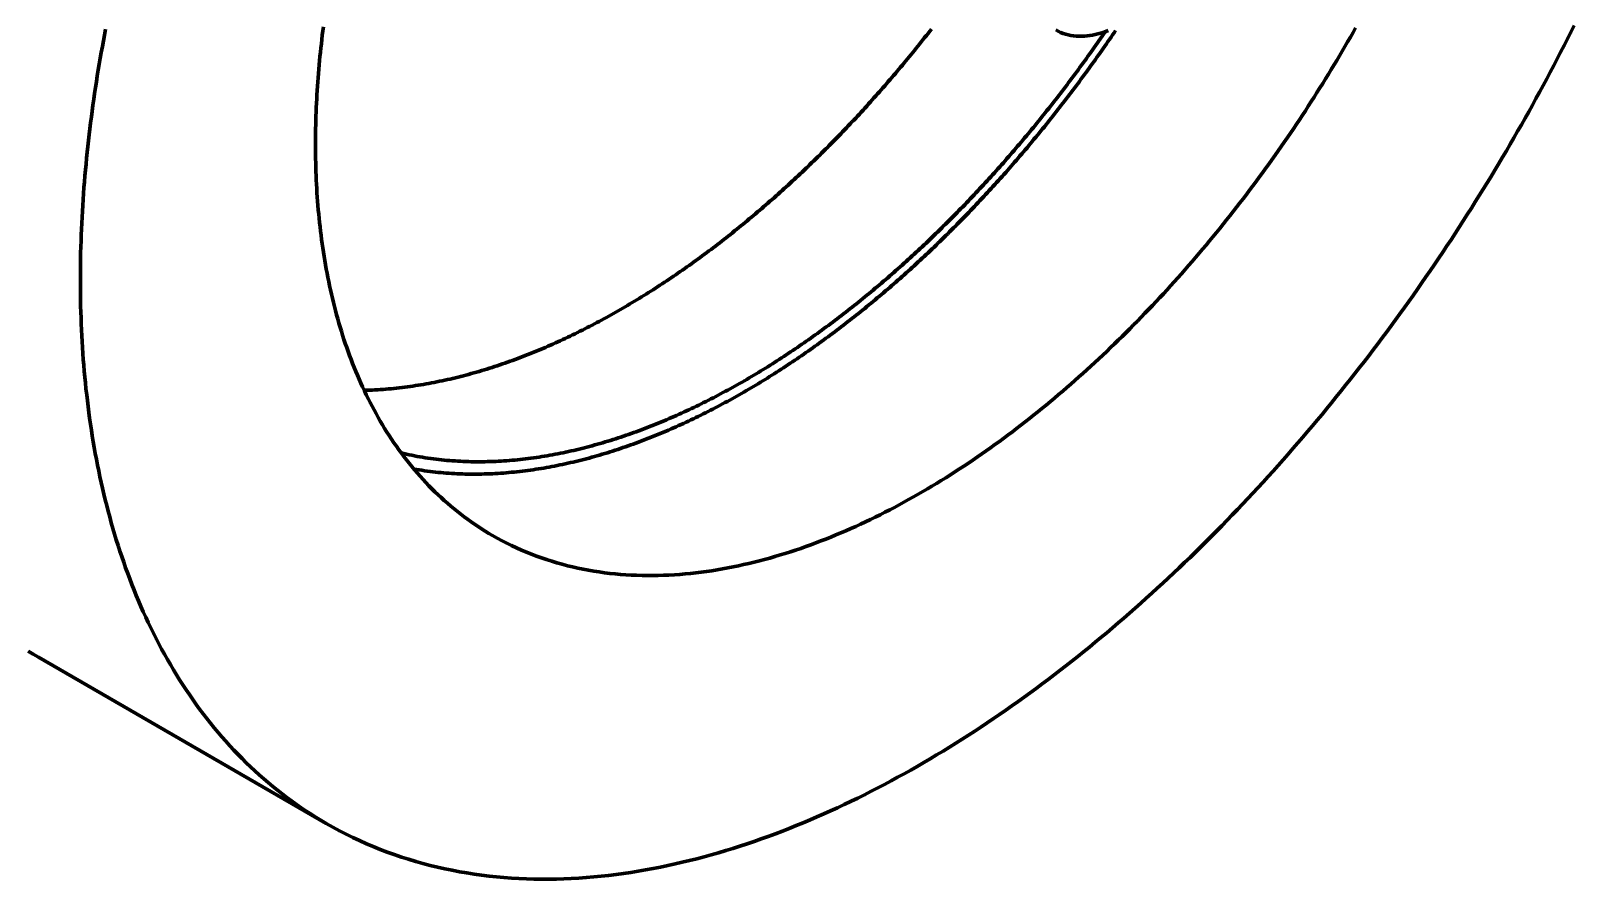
# Model space of a CAD drawing. Header units: millimetres. Extents: x 0 to 841, y 0 to 594.
# Drawn here: x 434.12 to 479.61, y 110.22 to 135.22 of the extents above; entities that cross this region are included whole.
import ezdxf

# ---------------------------------------------------------------- set-up
doc = ezdxf.new("R2010")
doc.units = ezdxf.units.MM
doc.layers.add('01-VISIBLE', color=7, linetype='CONTINUOUS', lineweight=70)

msp = doc.modelspace()

# ---------------------------------------------------------------- linework, layer by layer
at = {"layer": '01-VISIBLE'}
msp.add_line((434.346, 116.762), (442.831, 111.863), dxfattribs=at)
for points in [[(436.327, 135.27), (436.294, 135.098), (436.262, 134.927), (436.231, 134.755), (436.2, 134.583), (436.17, 134.411), (436.14, 134.239), (436.112, 134.067), (436.083, 133.894), (436.056, 133.722), (436.03, 133.549), (436.004, 133.376), (435.978, 133.203), (435.954, 133.03), (435.93, 132.857), (435.907, 132.684), (435.885, 132.511), (435.863, 132.338), (435.842, 132.164), (435.822, 131.991), (435.803, 131.817), (435.784, 131.644), (435.767, 131.47), (435.75, 131.296), (435.733, 131.122), (435.718, 130.948), (435.703, 130.774), (435.69, 130.6), (435.677, 130.426), (435.664, 130.251), (435.653, 130.077), (435.642, 129.903), (435.633, 129.728), (435.624, 129.554), (435.616, 129.38), (435.608, 129.205), (435.602, 129.03), (435.597, 128.856), (435.592, 128.681), (435.588, 128.507), (435.586, 128.332), (435.584, 128.157), (435.583, 127.983), (435.583, 127.808), (435.584, 127.633), (435.585, 127.459), (435.588, 127.284), (435.592, 127.109), (435.597, 126.935), (435.602, 126.76), (435.609, 126.586), (435.616, 126.411), (435.625, 126.237), (435.635, 126.062), (435.645, 125.888), (435.657, 125.714), (435.67, 125.54), (435.684, 125.365), (435.698, 125.191), (435.714, 125.017), (435.731, 124.844), (435.749, 124.67), (435.769, 124.496), (435.789, 124.323), (435.81, 124.149), (435.833, 123.976), (435.857, 123.803), (435.881, 123.63), (435.907, 123.458), (435.935, 123.285), (435.963, 123.113), (435.993, 122.941), (436.024, 122.769), (436.056, 122.597), (436.089, 122.426), (436.124, 122.254), (436.16, 122.083), (436.197, 121.913), (436.235, 121.742), (436.275, 121.572), (436.316, 121.403), (436.359, 121.233), (436.402, 121.064), (436.448, 120.895), (436.494, 120.727), (436.542, 120.559), (436.591, 120.391), (436.642, 120.224), (436.694, 120.058), (436.748, 119.891), (436.803, 119.726), (436.86, 119.56), (436.918, 119.396), (436.978, 119.232), (437.039, 119.068), (437.101, 118.905), (437.166, 118.742), (437.231, 118.581), (437.299, 118.42), (437.368, 118.259), (437.438, 118.099), (437.51, 117.94), (437.584, 117.782), (437.66, 117.624), (437.737, 117.468), (437.815, 117.312), (437.896, 117.157), (437.978, 117.003), (438.062, 116.849), (438.147, 116.697), (438.235, 116.546), (438.324, 116.395), (438.414, 116.246), (438.507, 116.098), (438.601, 115.951), (438.697, 115.805), (438.795, 115.66), (438.894, 115.517), (438.995, 115.374), (439.098, 115.233), (439.203, 115.093), (439.31, 114.955), (439.418, 114.818), (439.528, 114.682), (439.64, 114.548), (439.754, 114.416), (439.869, 114.285), (439.986, 114.155), (440.105, 114.027), (440.226, 113.901), (440.349, 113.777), (440.473, 113.654), (440.599, 113.533), (440.726, 113.413), (440.856, 113.296), (440.987, 113.18), (441.119, 113.067), (441.253, 112.955), (441.389, 112.845), (441.527, 112.738), (441.666, 112.632), (441.806, 112.528), (441.948, 112.427), (442.092, 112.327), (442.237, 112.23), (442.384, 112.135), (442.532, 112.042), (442.681, 111.951), (442.831, 111.863)], [(442.746, 135.341), (442.73, 135.217), (442.714, 135.092), (442.699, 134.967), (442.685, 134.842), (442.671, 134.717), (442.658, 134.592), (442.645, 134.467), (442.633, 134.342), (442.621, 134.216), (442.61, 134.091), (442.599, 133.966), (442.589, 133.84), (442.58, 133.715), (442.571, 133.59), (442.563, 133.464), (442.555, 133.339), (442.548, 133.213), (442.542, 133.087), (442.536, 132.962), (442.531, 132.836), (442.526, 132.71), (442.522, 132.585), (442.519, 132.459), (442.516, 132.333), (442.514, 132.208), (442.513, 132.082), (442.512, 131.956), (442.512, 131.83), (442.513, 131.705), (442.514, 131.579), (442.516, 131.453), (442.519, 131.327), (442.522, 131.202), (442.526, 131.076), (442.531, 130.95), (442.537, 130.825), (442.543, 130.699), (442.55, 130.573), (442.557, 130.448), (442.566, 130.322), (442.575, 130.197), (442.585, 130.072), (442.596, 129.946), (442.607, 129.821), (442.619, 129.696), (442.632, 129.571), (442.646, 129.446), (442.661, 129.321), (442.676, 129.196), (442.692, 129.071), (442.709, 128.947), (442.727, 128.822), (442.746, 128.698), (442.766, 128.574), (442.786, 128.45), (442.808, 128.326), (442.83, 128.202), (442.853, 128.078), (442.877, 127.955), (442.902, 127.832), (442.928, 127.709), (442.954, 127.586), (442.982, 127.463), (443.011, 127.341), (443.04, 127.218), (443.071, 127.096), (443.102, 126.975), (443.135, 126.853), (443.169, 126.732), (443.203, 126.611), (443.239, 126.49), (443.275, 126.37), (443.313, 126.25), (443.351, 126.13), (443.391, 126.011), (443.432, 125.892), (443.474, 125.773), (443.517, 125.655), (443.561, 125.537), (443.606, 125.42), (443.652, 125.303), (443.699, 125.187), (443.748, 125.071), (443.798, 124.955), (443.848, 124.84), (443.9, 124.726), (443.953, 124.612), (444.008, 124.498), (444.063, 124.385), (444.12, 124.273), (444.178, 124.161), (444.237, 124.05), (444.297, 123.94), (444.359, 123.83), (444.422, 123.721), (444.486, 123.613), (444.551, 123.506), (444.618, 123.399), (444.685, 123.293), (444.755, 123.188), (444.825, 123.084), (444.896, 122.98), (444.969, 122.878), (445.044, 122.776), (445.119, 122.676), (445.196, 122.576), (445.274, 122.478), (445.353, 122.38), (445.434, 122.283), (445.516, 122.188), (445.599, 122.094), (445.683, 122), (445.769, 121.908), (445.856, 121.817), (445.944, 121.728), (446.033, 121.639), (446.124, 121.552), (446.216, 121.466), (446.309, 121.382), (446.403, 121.298), (446.499, 121.217), (446.595, 121.136), (446.693, 121.057), (446.792, 120.98), (446.892, 120.903), (446.993, 120.829), (447.096, 120.756), (447.199, 120.684), (447.304, 120.614), (447.409, 120.546), (447.515, 120.479), (447.623, 120.413), (447.731, 120.35)], [(442.831, 111.863), (443.024, 111.754), (443.218, 111.649), (443.414, 111.548), (443.612, 111.45), (443.812, 111.357), (444.013, 111.267), (444.216, 111.181), (444.421, 111.098), (444.627, 111.02), (444.835, 110.945), (445.044, 110.874), (445.254, 110.807), (445.466, 110.743), (445.678, 110.684), (445.892, 110.628), (446.106, 110.576), (446.321, 110.527), (446.538, 110.483), (446.754, 110.442), (446.972, 110.404), (447.19, 110.37), (447.409, 110.34), (447.628, 110.314), (447.847, 110.291), (448.067, 110.271), (448.287, 110.255), (448.508, 110.242), (448.728, 110.232), (448.949, 110.226), (449.169, 110.223), (449.39, 110.223), (449.611, 110.227), (449.831, 110.233), (450.052, 110.243), (450.272, 110.255), (450.492, 110.271), (450.712, 110.289), (450.932, 110.311), (451.151, 110.335), (451.37, 110.362), (451.589, 110.391), (451.808, 110.423), (452.025, 110.458), (452.243, 110.496), (452.46, 110.535), (452.677, 110.578), (452.893, 110.623), (453.108, 110.67), (453.323, 110.72), (453.538, 110.772), (453.752, 110.826), (453.965, 110.882), (454.178, 110.941), (454.39, 111.002), (454.602, 111.064), (454.813, 111.129), (455.023, 111.196), (455.233, 111.265), (455.442, 111.336), (455.65, 111.409), (455.858, 111.484), (456.065, 111.561), (456.271, 111.639), (456.476, 111.719), (456.681, 111.801), (456.886, 111.885), (457.089, 111.97), (457.292, 112.058), (457.494, 112.146), (457.695, 112.237), (457.896, 112.329), (458.096, 112.422), (458.295, 112.517), (458.493, 112.614), (458.691, 112.712), (458.888, 112.811), (459.084, 112.912), (459.28, 113.015), (459.475, 113.119), (459.669, 113.224), (459.862, 113.33), (460.055, 113.438), (460.246, 113.547), (460.438, 113.658), (460.628, 113.769), (460.818, 113.882), (461.006, 113.996), (461.195, 114.112), (461.382, 114.228), (461.569, 114.346), (461.755, 114.465), (461.94, 114.585), (462.124, 114.706), (462.308, 114.829), (462.491, 114.952), (462.673, 115.076), (462.855, 115.202), (463.036, 115.328), (463.216, 115.456), (463.395, 115.585), (463.574, 115.714), (463.752, 115.845), (463.929, 115.977), (464.105, 116.109), (464.281, 116.243), (464.456, 116.377), (464.63, 116.512), (464.804, 116.649), (464.977, 116.786), (465.149, 116.924), (465.32, 117.063), (465.491, 117.203), (465.661, 117.344), (465.83, 117.485), (465.999, 117.628), (466.167, 117.771), (466.334, 117.915), (466.501, 118.06), (466.666, 118.206), (466.831, 118.352), (466.996, 118.499), (467.16, 118.647), (467.322, 118.796), (467.485, 118.946), (467.646, 119.096), (467.807, 119.247), (467.967, 119.399), (468.127, 119.552), (468.286, 119.705), (468.444, 119.859), (468.601, 120.014), (468.758, 120.169), (468.914, 120.325), (469.07, 120.482), (469.224, 120.639), (469.378, 120.797), (469.532, 120.956), (469.684, 121.115), (469.836, 121.275), (469.988, 121.436), (470.138, 121.597), (470.288, 121.759), (470.437, 121.922), (470.586, 122.085), (470.734, 122.249), (470.881, 122.413), (471.028, 122.578), (471.174, 122.744), (471.319, 122.91), (471.463, 123.077), (471.607, 123.244), (471.75, 123.412), (471.893, 123.581), (472.035, 123.75), (472.176, 123.92), (472.316, 124.09), (472.456, 124.261), (472.595, 124.432), (472.734, 124.604), (472.872, 124.776), (473.009, 124.949), (473.145, 125.123), (473.281, 125.297), (473.416, 125.471), (473.551, 125.646), (473.684, 125.822), (473.817, 125.998), (473.95, 126.174), (474.082, 126.351), (474.213, 126.529), (474.343, 126.707), (474.473, 126.886), (474.602, 127.065), (474.73, 127.244), (474.858, 127.424), (474.985, 127.604), (475.112, 127.785), (475.237, 127.967), (475.362, 128.149), (475.487, 128.331), (475.61, 128.514), (475.734, 128.697), (475.856, 128.881), (475.978, 129.065), (476.099, 129.249), (476.219, 129.434), (476.338, 129.62), (476.457, 129.806), (476.576, 129.992), (476.693, 130.179), (476.81, 130.366), (476.926, 130.554), (477.042, 130.742), (477.157, 130.93), (477.271, 131.119), (477.384, 131.309), (477.497, 131.498), (477.609, 131.688), (477.721, 131.879), (477.831, 132.07), (477.941, 132.261), (478.051, 132.453), (478.159, 132.645), (478.267, 132.838), (478.374, 133.03), (478.481, 133.224), (478.587, 133.417), (478.692, 133.612), (478.796, 133.806), (478.9, 134.001), (479.003, 134.196), (479.105, 134.392), (479.207, 134.588), (479.307, 134.784), (479.407, 134.981), (479.507, 135.178), (479.605, 135.375)], [(443.945, 124.629), (444.025, 124.631), (444.105, 124.634), (444.185, 124.637), (444.265, 124.641), (444.345, 124.646), (444.425, 124.651), (444.505, 124.656), (444.585, 124.662), (444.665, 124.669), (444.744, 124.676), (444.824, 124.684), (444.904, 124.692), (444.983, 124.701), (445.063, 124.711), (445.142, 124.72), (445.222, 124.731), (445.301, 124.742), (445.38, 124.753), (445.459, 124.765), (445.539, 124.777), (445.618, 124.79), (445.697, 124.803), (445.775, 124.817), (445.854, 124.831), (445.933, 124.846), (446.011, 124.861), (446.09, 124.877), (446.168, 124.893), (446.247, 124.909), (446.325, 124.926), (446.403, 124.944), (446.481, 124.961), (446.559, 124.98), (446.637, 124.998), (446.715, 125.017), (446.792, 125.037), (446.87, 125.057), (446.947, 125.077), (447.025, 125.098), (447.102, 125.119), (447.179, 125.141), (447.256, 125.163), (447.333, 125.185), (447.41, 125.208), (447.486, 125.231), (447.563, 125.255), (447.639, 125.279), (447.715, 125.303), (447.792, 125.328), (447.868, 125.353), (447.944, 125.378), (448.019, 125.404), (448.095, 125.43), (448.171, 125.456), (448.246, 125.483), (448.321, 125.51), (448.397, 125.538), (448.472, 125.566), (448.547, 125.594), (448.621, 125.623), (448.696, 125.651), (448.771, 125.681), (448.845, 125.71), (448.919, 125.74), (448.993, 125.77), (449.067, 125.801), (449.141, 125.832), (449.215, 125.863), (449.289, 125.894), (449.362, 125.926), (449.436, 125.958), (449.509, 125.99), (449.582, 126.023), (449.655, 126.056), (449.728, 126.089), (449.8, 126.123), (449.873, 126.157), (449.945, 126.191), (450.018, 126.225), (450.09, 126.26), (450.162, 126.295), (450.234, 126.33), (450.305, 126.366), (450.377, 126.402), (450.449, 126.438), (450.52, 126.474), (450.591, 126.511), (450.662, 126.547), (450.733, 126.585), (450.804, 126.622), (450.875, 126.66), (450.945, 126.698), (451.015, 126.736), (451.086, 126.774), (451.156, 126.813), (451.226, 126.852), (451.296, 126.891), (451.365, 126.93), (451.435, 126.97), (451.504, 127.01), (451.574, 127.05), (451.643, 127.09), (451.712, 127.131), (451.781, 127.172), (451.849, 127.213), (451.918, 127.254), (451.986, 127.295), (452.055, 127.337), (452.123, 127.379), (452.191, 127.421), (452.259, 127.464), (452.327, 127.506), (452.394, 127.549), (452.462, 127.592), (452.529, 127.635), (452.596, 127.679), (452.664, 127.723), (452.73, 127.766), (452.797, 127.811), (452.864, 127.855), (452.931, 127.899), (452.997, 127.944), (453.063, 127.989), (453.129, 128.034), (453.195, 128.079), (453.261, 128.125), (453.327, 128.171), (453.393, 128.217), (453.458, 128.263), (453.523, 128.309), (453.589, 128.355), (453.654, 128.402), (453.719, 128.449), (453.783, 128.496), (453.848, 128.543), (453.913, 128.591), (453.977, 128.638), (454.041, 128.686), (454.105, 128.734), (454.169, 128.782), (454.233, 128.83), (454.297, 128.879), (454.36, 128.927), (454.424, 128.976), (454.487, 129.025), (454.55, 129.074), (454.613, 129.124), (454.676, 129.173), (454.739, 129.223), (454.802, 129.273), (454.864, 129.323), (454.927, 129.373), (454.989, 129.423), (455.051, 129.474), (455.113, 129.524), (455.175, 129.575), (455.237, 129.626), (455.298, 129.677), (455.36, 129.729), (455.421, 129.78), (455.482, 129.832), (455.543, 129.884), (455.604, 129.935), (455.665, 129.988), (455.726, 130.04), (455.786, 130.092), (455.847, 130.145), (455.907, 130.197), (455.967, 130.25), (456.027, 130.303), (456.087, 130.356), (456.147, 130.41), (456.206, 130.463), (456.266, 130.517), (456.325, 130.57), (456.385, 130.624), (456.444, 130.678), (456.503, 130.732), (456.562, 130.787), (456.62, 130.841), (456.679, 130.896), (456.737, 130.95), (456.796, 131.005), (456.854, 131.06), (456.912, 131.115), (456.97, 131.17), (457.028, 131.226), (457.085, 131.281), (457.143, 131.337), (457.2, 131.393), (457.258, 131.449), (457.315, 131.505), (457.372, 131.561), (457.429, 131.617), (457.486, 131.674), (457.542, 131.73), (457.599, 131.787), (457.655, 131.844), (457.712, 131.9), (457.768, 131.958), (457.824, 132.015), (457.88, 132.072), (457.936, 132.129), (457.991, 132.187), (458.047, 132.245), (458.102, 132.302), (458.157, 132.36), (458.213, 132.418), (458.268, 132.477), (458.323, 132.535), (458.377, 132.593), (458.432, 132.652), (458.486, 132.71), (458.541, 132.769), (458.595, 132.828), (458.649, 132.887), (458.703, 132.946), (458.757, 133.005), (458.811, 133.065), (458.865, 133.124), (458.918, 133.184), (458.971, 133.243), (459.025, 133.303), (459.078, 133.363), (459.131, 133.423), (459.184, 133.483), (459.237, 133.543), (459.289, 133.604), (459.342, 133.664), (459.394, 133.725), (459.446, 133.785), (459.498, 133.846), (459.55, 133.907), (459.602, 133.968), (459.654, 134.029), (459.706, 134.09), (459.757, 134.151), (459.809, 134.213), (459.86, 134.274), (459.911, 134.336), (459.962, 134.398), (460.013, 134.459), (460.064, 134.521), (460.114, 134.583), (460.165, 134.645), (460.215, 134.708), (460.266, 134.77), (460.316, 134.832), (460.366, 134.895), (460.416, 134.958), (460.465, 135.02), (460.515, 135.083), (460.564, 135.146), (460.614, 135.209), (460.663, 135.272)], [(445.04, 122.781), (445.118, 122.763), (445.197, 122.745), (445.275, 122.728), (445.354, 122.712), (445.432, 122.697), (445.511, 122.682), (445.59, 122.668), (445.669, 122.654), (445.748, 122.642), (445.827, 122.63), (445.907, 122.618), (445.986, 122.607), (446.066, 122.597), (446.145, 122.588), (446.225, 122.579), (446.305, 122.571), (446.384, 122.564), (446.464, 122.557), (446.544, 122.551), (446.624, 122.545), (446.704, 122.54), (446.784, 122.536), (446.864, 122.532), (446.944, 122.529), (447.024, 122.527), (447.105, 122.525), (447.185, 122.523), (447.265, 122.523), (447.345, 122.523), (447.425, 122.523), (447.505, 122.524), (447.585, 122.526), (447.666, 122.528), (447.746, 122.531), (447.826, 122.535), (447.906, 122.539), (447.986, 122.543), (448.066, 122.548), (448.146, 122.554), (448.226, 122.56), (448.306, 122.567), (448.385, 122.574), (448.465, 122.582), (448.545, 122.59), (448.625, 122.599), (448.704, 122.608), (448.784, 122.618), (448.863, 122.628), (448.943, 122.639), (449.022, 122.651), (449.101, 122.662), (449.18, 122.675), (449.26, 122.688), (449.339, 122.701), (449.418, 122.715), (449.496, 122.729), (449.575, 122.744), (449.654, 122.759), (449.733, 122.774), (449.811, 122.79), (449.889, 122.807), (449.968, 122.824), (450.046, 122.841), (450.124, 122.859), (450.202, 122.878), (450.28, 122.896), (450.358, 122.915), (450.436, 122.935), (450.513, 122.955), (450.591, 122.975), (450.668, 122.996), (450.746, 123.017), (450.823, 123.039), (450.9, 123.061), (450.977, 123.083), (451.054, 123.106), (451.13, 123.129), (451.207, 123.153), (451.283, 123.177), (451.36, 123.201), (451.436, 123.226), (451.512, 123.251), (451.588, 123.277), (451.664, 123.302), (451.74, 123.329), (451.815, 123.355), (451.891, 123.382), (451.966, 123.409), (452.042, 123.437), (452.117, 123.465), (452.192, 123.493), (452.267, 123.522), (452.341, 123.55), (452.416, 123.58), (452.491, 123.609), (452.565, 123.639), (452.639, 123.67), (452.713, 123.7), (452.787, 123.731), (452.861, 123.762), (452.935, 123.794), (453.008, 123.825), (453.082, 123.858), (453.155, 123.89), (453.228, 123.923), (453.301, 123.956), (453.374, 123.989), (453.447, 124.023), (453.52, 124.057), (453.592, 124.091), (453.664, 124.125), (453.737, 124.16), (453.809, 124.195), (453.881, 124.23), (453.952, 124.266), (454.024, 124.302), (454.096, 124.338), (454.167, 124.374), (454.238, 124.411), (454.31, 124.448), (454.381, 124.485), (454.451, 124.523), (454.522, 124.56), (454.593, 124.598), (454.663, 124.637), (454.733, 124.675), (454.804, 124.714), (454.874, 124.753), (454.944, 124.792), (455.013, 124.831), (455.083, 124.871), (455.152, 124.911), (455.222, 124.951), (455.291, 124.992), (455.36, 125.032), (455.429, 125.073), (455.498, 125.114), (455.567, 125.156), (455.635, 125.197), (455.703, 125.239), (455.772, 125.281), (455.84, 125.323), (455.908, 125.366), (455.976, 125.408), (456.043, 125.451), (456.111, 125.495), (456.178, 125.538), (456.246, 125.581), (456.313, 125.625), (456.38, 125.669), (456.447, 125.713), (456.513, 125.758), (456.58, 125.802), (456.647, 125.847), (456.713, 125.892), (456.779, 125.937), (456.845, 125.983), (456.911, 126.028), (456.977, 126.074), (457.043, 126.12), (457.108, 126.166), (457.173, 126.212), (457.239, 126.259), (457.304, 126.306), (457.369, 126.353), (457.434, 126.4), (457.498, 126.447), (457.563, 126.495), (457.627, 126.542), (457.692, 126.59), (457.756, 126.638), (457.82, 126.686), (457.884, 126.735), (457.948, 126.783), (458.011, 126.832), (458.075, 126.881), (458.138, 126.93), (458.201, 126.979), (458.264, 127.029), (458.327, 127.078), (458.39, 127.128), (458.453, 127.178), (458.516, 127.228), (458.578, 127.278), (458.64, 127.329), (458.702, 127.379), (458.765, 127.43), (458.826, 127.481), (458.888, 127.532), (458.95, 127.583), (459.011, 127.635), (459.073, 127.686), (459.134, 127.738), (459.195, 127.79), (459.256, 127.842), (459.317, 127.894), (459.378, 127.946), (459.438, 127.999), (459.499, 128.051), (459.559, 128.104), (459.619, 128.157), (459.679, 128.21), (459.739, 128.263), (459.799, 128.317), (459.859, 128.37), (459.918, 128.424), (459.978, 128.478), (460.037, 128.532), (460.096, 128.586), (460.155, 128.64), (460.214, 128.694), (460.273, 128.749), (460.331, 128.803), (460.39, 128.858), (460.448, 128.913), (460.507, 128.968), (460.565, 129.023), (460.623, 129.079), (460.681, 129.134), (460.738, 129.19), (460.796, 129.245), (460.853, 129.301), (460.911, 129.357), (460.968, 129.413), (461.025, 129.47), (461.082, 129.526), (461.139, 129.583), (461.196, 129.639), (461.252, 129.696), (461.309, 129.753), (461.365, 129.81), (461.421, 129.867), (461.477, 129.924), (461.533, 129.982), (461.589, 130.039), (461.645, 130.097), (461.7, 130.155), (461.756, 130.213), (461.811, 130.271), (461.866, 130.329), (461.921, 130.387), (461.976, 130.445), (462.031, 130.504), (462.086, 130.562), (462.14, 130.621), (462.195, 130.68), (462.249, 130.739), (462.303, 130.798), (462.357, 130.857), (462.411, 130.916), (462.465, 130.976), (462.519, 131.035), (462.572, 131.095), (462.626, 131.155), (462.679, 131.215), (462.732, 131.275), (462.785, 131.335), (462.838, 131.395), (462.891, 131.455), (462.943, 131.516), (462.996, 131.576), (463.048, 131.637), (463.101, 131.698), (463.153, 131.759), (463.205, 131.819), (463.257, 131.881), (463.309, 131.942), (463.36, 132.003), (463.412, 132.064), (463.463, 132.126), (463.515, 132.187), (463.566, 132.249), (463.617, 132.311), (463.668, 132.373), (463.718, 132.435), (463.769, 132.497), (463.82, 132.559), (463.87, 132.622), (463.92, 132.684), (463.971, 132.746), (464.021, 132.809), (464.07, 132.872), (464.12, 132.935), (464.17, 132.998), (464.219, 133.061), (464.269, 133.124), (464.318, 133.187), (464.367, 133.25), (464.416, 133.314), (464.465, 133.377), (464.514, 133.441), (464.563, 133.504), (464.611, 133.568), (464.66, 133.632), (464.708, 133.696), (464.756, 133.76), (464.804, 133.824), (464.852, 133.888), (464.9, 133.953), (464.948, 134.017), (464.995, 134.082), (465.043, 134.146), (465.09, 134.211), (465.137, 134.276), (465.184, 134.341), (465.231, 134.406), (465.278, 134.471), (465.324, 134.536), (465.371, 134.601), (465.417, 134.667), (465.464, 134.732), (465.51, 134.798), (465.556, 134.863), (465.602, 134.929), (465.648, 134.995), (465.693, 135.061), (465.739, 135.127), (465.784, 135.193)], [(445.412, 122.309), (445.491, 122.295), (445.57, 122.283), (445.65, 122.27), (445.729, 122.259), (445.808, 122.248), (445.888, 122.237), (445.968, 122.228), (446.047, 122.219), (446.127, 122.21), (446.207, 122.202), (446.287, 122.195), (446.367, 122.189), (446.447, 122.183), (446.527, 122.178), (446.607, 122.173), (446.687, 122.169), (446.768, 122.166), (446.848, 122.163), (446.928, 122.161), (447.008, 122.159), (447.088, 122.158), (447.169, 122.158), (447.249, 122.158), (447.329, 122.158), (447.409, 122.16), (447.49, 122.162), (447.57, 122.164), (447.65, 122.167), (447.73, 122.171), (447.81, 122.175), (447.89, 122.179), (447.97, 122.185), (448.05, 122.19), (448.13, 122.197), (448.21, 122.204), (448.29, 122.211), (448.37, 122.219), (448.45, 122.227), (448.53, 122.236), (448.609, 122.245), (448.689, 122.255), (448.769, 122.266), (448.848, 122.277), (448.928, 122.288), (449.007, 122.3), (449.086, 122.312), (449.165, 122.325), (449.245, 122.338), (449.324, 122.352), (449.403, 122.367), (449.481, 122.381), (449.56, 122.396), (449.639, 122.412), (449.718, 122.428), (449.796, 122.445), (449.875, 122.462), (449.953, 122.479), (450.031, 122.497), (450.109, 122.515), (450.187, 122.534), (450.265, 122.553), (450.343, 122.572), (450.421, 122.592), (450.498, 122.613), (450.576, 122.633), (450.653, 122.654), (450.731, 122.676), (450.808, 122.698), (450.885, 122.72), (450.962, 122.743), (451.039, 122.766), (451.115, 122.789), (451.192, 122.813), (451.269, 122.838), (451.345, 122.862), (451.421, 122.887), (451.497, 122.912), (451.573, 122.938), (451.649, 122.964), (451.725, 122.99), (451.801, 123.017), (451.876, 123.044), (451.952, 123.072), (452.027, 123.1), (452.102, 123.128), (452.177, 123.156), (452.252, 123.185), (452.327, 123.214), (452.401, 123.243), (452.476, 123.273), (452.55, 123.303), (452.625, 123.334), (452.699, 123.364), (452.773, 123.395), (452.847, 123.427), (452.92, 123.458), (452.994, 123.49), (453.068, 123.522), (453.141, 123.555), (453.214, 123.588), (453.287, 123.621), (453.36, 123.654), (453.433, 123.688), (453.506, 123.722), (453.578, 123.756), (453.651, 123.791), (453.723, 123.826), (453.795, 123.861), (453.867, 123.896), (453.939, 123.932), (454.011, 123.968), (454.082, 124.004), (454.154, 124.04), (454.225, 124.077), (454.296, 124.114), (454.367, 124.151), (454.438, 124.189), (454.509, 124.227), (454.58, 124.265), (454.65, 124.303), (454.721, 124.341), (454.791, 124.38), (454.861, 124.419), (454.931, 124.458), (455.001, 124.498), (455.071, 124.538), (455.14, 124.578), (455.21, 124.618), (455.279, 124.658), (455.348, 124.699), (455.417, 124.74), (455.486, 124.781), (455.555, 124.822), (455.624, 124.864), (455.692, 124.905), (455.761, 124.947), (455.829, 124.99), (455.897, 125.032), (455.965, 125.075), (456.033, 125.118), (456.1, 125.161), (456.168, 125.204), (456.235, 125.248), (456.303, 125.291), (456.37, 125.335), (456.437, 125.379), (456.504, 125.424), (456.571, 125.468), (456.637, 125.513), (456.704, 125.558), (456.77, 125.603), (456.836, 125.648), (456.902, 125.694), (456.968, 125.74), (457.034, 125.785), (457.1, 125.832), (457.165, 125.878), (457.231, 125.924), (457.296, 125.971), (457.361, 126.018), (457.426, 126.065), (457.491, 126.112), (457.556, 126.16), (457.62, 126.207), (457.685, 126.255), (457.749, 126.303), (457.813, 126.351), (457.877, 126.399), (457.941, 126.448), (458.005, 126.496), (458.069, 126.545), (458.132, 126.594), (458.196, 126.643), (458.259, 126.693), (458.322, 126.742), (458.385, 126.792), (458.448, 126.842), (458.511, 126.892), (458.574, 126.942), (458.636, 126.992), (458.699, 127.043), (458.761, 127.093), (458.823, 127.144), (458.885, 127.195), (458.947, 127.246), (459.008, 127.297), (459.07, 127.349), (459.131, 127.4), (459.193, 127.452), (459.254, 127.504), (459.315, 127.556), (459.376, 127.608), (459.437, 127.661), (459.497, 127.713), (459.558, 127.766), (459.618, 127.819), (459.679, 127.872), (459.739, 127.925), (459.799, 127.978), (459.859, 128.031), (459.919, 128.085), (459.978, 128.139), (460.038, 128.192), (460.097, 128.246), (460.156, 128.3), (460.216, 128.355), (460.275, 128.409), (460.333, 128.464), (460.392, 128.518), (460.451, 128.573), (460.509, 128.628), (460.568, 128.683), (460.626, 128.738), (460.684, 128.794), (460.742, 128.849), (460.8, 128.905), (460.858, 128.96), (460.915, 129.016), (460.973, 129.072), (461.03, 129.128), (461.087, 129.185), (461.144, 129.241), (461.201, 129.297), (461.258, 129.354), (461.315, 129.411), (461.372, 129.468), (461.428, 129.525), (461.484, 129.582), (461.541, 129.639), (461.597, 129.696), (461.653, 129.754), (461.709, 129.812), (461.764, 129.869), (461.82, 129.927), (461.875, 129.985), (461.931, 130.043), (461.986, 130.102), (462.041, 130.16), (462.096, 130.218), (462.151, 130.277), (462.206, 130.336), (462.26, 130.394), (462.315, 130.453), (462.369, 130.512), (462.423, 130.571), (462.477, 130.631), (462.531, 130.69), (462.585, 130.75), (462.639, 130.809), (462.692, 130.869), (462.746, 130.929), (462.799, 130.989), (462.853, 131.049), (462.906, 131.109), (462.959, 131.169), (463.011, 131.23), (463.064, 131.29), (463.117, 131.351), (463.169, 131.411), (463.222, 131.472), (463.274, 131.533), (463.326, 131.594), (463.378, 131.655), (463.43, 131.716), (463.482, 131.778), (463.533, 131.839), (463.585, 131.901), (463.636, 131.962), (463.687, 132.024), (463.739, 132.086), (463.79, 132.148), (463.84, 132.21), (463.891, 132.272), (463.942, 132.334), (463.992, 132.397), (464.043, 132.459), (464.093, 132.522), (464.143, 132.584), (464.193, 132.647), (464.243, 132.71), (464.293, 132.773), (464.342, 132.836), (464.392, 132.899), (464.441, 132.962), (464.491, 133.026), (464.54, 133.089), (464.589, 133.152), (464.638, 133.216), (464.687, 133.28), (464.735, 133.344), (464.784, 133.407), (464.832, 133.471), (464.881, 133.536), (464.929, 133.6), (464.977, 133.664), (465.025, 133.728), (465.072, 133.793), (465.12, 133.857), (465.168, 133.922), (465.215, 133.987), (465.262, 134.052), (465.31, 134.116), (465.357, 134.181), (465.404, 134.246), (465.45, 134.312), (465.497, 134.377), (465.544, 134.442), (465.59, 134.508), (465.637, 134.573), (465.683, 134.639), (465.729, 134.705), (465.775, 134.77), (465.821, 134.836), (465.866, 134.902), (465.912, 134.968), (465.957, 135.034), (466.003, 135.1), (466.048, 135.167), (466.093, 135.233)], [(447.731, 120.35), (447.87, 120.271), (448.01, 120.196), (448.151, 120.123), (448.293, 120.053), (448.437, 119.985), (448.582, 119.921), (448.729, 119.859), (448.876, 119.799), (449.024, 119.743), (449.174, 119.689), (449.324, 119.638), (449.476, 119.589), (449.628, 119.544), (449.781, 119.501), (449.935, 119.46), (450.089, 119.423), (450.244, 119.388), (450.4, 119.356), (450.556, 119.326), (450.713, 119.3), (450.87, 119.275), (451.027, 119.254), (451.185, 119.234), (451.343, 119.218), (451.501, 119.204), (451.66, 119.192), (451.818, 119.183), (451.977, 119.176), (452.136, 119.171), (452.295, 119.169), (452.454, 119.169), (452.613, 119.172), (452.771, 119.177), (452.93, 119.183), (453.089, 119.192), (453.247, 119.204), (453.406, 119.217), (453.564, 119.232), (453.722, 119.25), (453.88, 119.269), (454.037, 119.29), (454.194, 119.313), (454.351, 119.338), (454.508, 119.365), (454.664, 119.394), (454.82, 119.425), (454.976, 119.457), (455.131, 119.491), (455.286, 119.527), (455.44, 119.564), (455.594, 119.603), (455.748, 119.644), (455.901, 119.686), (456.054, 119.73), (456.206, 119.775), (456.358, 119.822), (456.509, 119.87), (456.66, 119.92), (456.811, 119.971), (456.961, 120.023), (457.11, 120.077), (457.259, 120.132), (457.408, 120.189), (457.556, 120.246), (457.703, 120.305), (457.85, 120.366), (457.997, 120.427), (458.143, 120.49), (458.288, 120.554), (458.433, 120.619), (458.578, 120.685), (458.722, 120.753), (458.865, 120.821), (459.008, 120.891), (459.15, 120.961), (459.292, 121.033), (459.434, 121.106), (459.574, 121.179), (459.715, 121.254), (459.854, 121.33), (459.993, 121.406), (460.132, 121.484), (460.27, 121.563), (460.408, 121.642), (460.545, 121.722), (460.681, 121.804), (460.817, 121.886), (460.953, 121.969), (461.088, 122.053), (461.222, 122.138), (461.356, 122.223), (461.489, 122.31), (461.622, 122.397), (461.755, 122.485), (461.886, 122.574), (462.018, 122.664), (462.148, 122.754), (462.278, 122.845), (462.408, 122.937), (462.537, 123.03), (462.666, 123.123), (462.794, 123.217), (462.922, 123.312), (463.049, 123.407), (463.175, 123.503), (463.301, 123.6), (463.427, 123.698), (463.552, 123.796), (463.676, 123.895), (463.8, 123.994), (463.923, 124.094), (464.046, 124.195), (464.169, 124.296), (464.291, 124.398), (464.412, 124.501), (464.533, 124.604), (464.653, 124.707), (464.773, 124.812), (464.893, 124.917), (465.011, 125.022), (465.13, 125.128), (465.248, 125.235), (465.365, 125.342), (465.482, 125.45), (465.598, 125.558), (465.714, 125.667), (465.829, 125.776), (465.944, 125.886), (466.059, 125.996), (466.172, 126.107), (466.286, 126.218), (466.399, 126.33), (466.511, 126.443), (466.623, 126.555), (466.734, 126.669), (466.845, 126.783), (466.956, 126.897), (467.066, 127.012), (467.175, 127.127), (467.284, 127.243), (467.392, 127.359), (467.5, 127.475), (467.608, 127.592), (467.715, 127.71), (467.821, 127.828), (467.927, 127.946), (468.033, 128.065), (468.138, 128.184), (468.242, 128.304), (468.346, 128.424), (468.45, 128.545), (468.553, 128.666), (468.656, 128.787), (468.758, 128.909), (468.859, 129.031), (468.961, 129.153), (469.061, 129.276), (469.161, 129.4), (469.261, 129.523), (469.36, 129.647), (469.459, 129.772), (469.557, 129.897), (469.655, 130.022), (469.752, 130.148), (469.849, 130.274), (469.945, 130.4), (470.041, 130.527), (470.137, 130.654), (470.232, 130.782), (470.326, 130.909), (470.42, 131.038), (470.513, 131.166), (470.606, 131.295), (470.699, 131.424), (470.791, 131.554), (470.882, 131.684), (470.973, 131.814), (471.064, 131.945), (471.154, 132.076), (471.243, 132.207), (471.332, 132.338), (471.421, 132.47), (471.509, 132.603), (471.597, 132.735), (471.684, 132.868), (471.77, 133.001), (471.856, 133.135), (471.942, 133.269), (472.027, 133.403), (472.112, 133.537), (472.196, 133.672), (472.28, 133.807), (472.363, 133.943), (472.446, 134.078), (472.528, 134.214), (472.61, 134.351), (472.691, 134.487), (472.771, 134.624), (472.852, 134.761), (472.931, 134.899), (473.011, 135.037), (473.089, 135.175), (473.167, 135.313)], [(464.328, 135.247), (464.398, 135.209), (464.471, 135.176), (464.545, 135.147), (464.621, 135.122), (464.699, 135.101), (464.777, 135.085), (464.856, 135.073), (464.936, 135.065), (465.016, 135.061), (465.096, 135.06), (465.176, 135.064), (465.256, 135.07), (465.335, 135.08), (465.414, 135.093), (465.493, 135.109), (465.571, 135.128), (465.648, 135.149), (465.724, 135.172), (465.8, 135.198), (465.875, 135.226)], [(434.046, 116.941), (434.195, 116.85), (434.346, 116.762)]]:
    msp.add_lwpolyline(points, dxfattribs=at)

doc.saveas('drawing.dxf')
